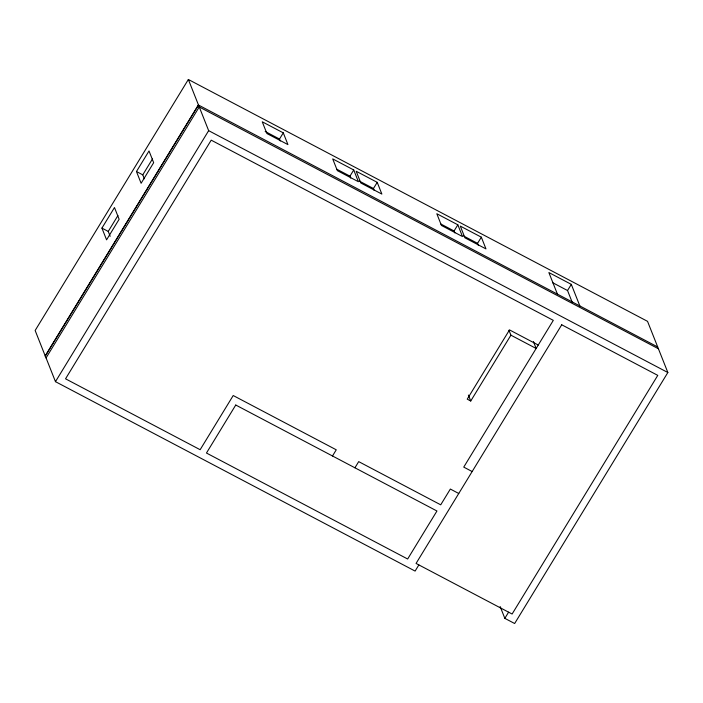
<?xml version="1.0" encoding="UTF-8"?>
<svg xmlns="http://www.w3.org/2000/svg" width="703" height="703" viewBox="0 0 703 703"><rect width="100%" height="100%" fill="white"/><g stroke="black" fill="none" stroke-linecap="round" stroke-linejoin="round"><path stroke-width="1.05" d="M500.167 606.557L504.833 618.35L514.649 623.517L667.85 372.52L647.533 321.341L188.351 79.483L35.15 330.48L46.029 357.959L199.257 106.918M101.926 228.106L114.484 207.534L119.132 219.274L106.575 239.846L101.926 228.106L108.236 231.428L110.178 236.322M136.461 171.532L149.018 150.96L153.667 162.701L141.11 183.272L136.461 171.532L142.771 174.854L144.317 178.764M108.236 231.428L117.946 215.531M142.771 174.854L152.472 158.957M45.177 355.973L198.378 104.975L657.674 346.957M45.291 356.096L198.536 104.975M418.865 564.913L415.104 571.082L55.467 381.659L208.659 130.661L188.351 79.483M280.286 140.987L279.513 139.036L283.283 132.858L262.245 121.786L266.894 133.526L287.931 144.598L283.283 132.858M350.744 178.096L349.971 176.145L353.732 169.968L332.704 158.896L337.352 170.636L358.381 181.708L353.732 169.968M374.224 190.469L373.451 188.509L377.221 182.341L356.193 171.26L360.832 183L381.87 194.081L377.221 182.341M454.85 232.93L454.076 230.979L457.838 224.802L436.809 213.73L441.458 225.47L462.486 236.542L457.838 224.802M332.493 455.983L336.262 449.806L233.211 395.534L200.144 449.709L65.537 378.812L211.208 140.161L553.314 320.357L463.743 467.108L472.152 471.537M478.33 245.303L477.557 243.343L481.327 237.175L460.298 226.094L464.947 237.834L485.975 248.915L481.327 237.175M354.927 467.794L358.697 461.625L440.719 504.824L450.351 489.051L458.76 493.488M538.252 345.041L509.508 329.9L467.231 399.163L470.738 401.009L510.914 335.182L508.963 330.234M572.207 302.316L567.541 290.532L571.302 284.355L548.867 272.544L557.426 294.153M504.833 618.35L508.603 612.172M552.584 282.65L567.541 290.532M265.172 131.479L279.513 139.036M336.588 169.098L349.971 176.145M359.11 180.961L373.451 188.509M440.693 223.923L454.076 230.979M463.215 235.795L477.557 243.343M199.23 106.961L658.447 348.776M208.659 130.661L667.85 372.52M510.914 335.182L536.152 348.468L533.41 341.544M571.302 284.355L579.861 305.972M468.383 395.077L470.738 401.009M46.064 357.915L55.467 381.659M235.751 405.025L206.454 453.031L407.652 559.008L436.95 511.002L235.751 405.025M561.732 324.786L416.062 563.437L512.109 614.027L657.771 375.376L561.732 324.786"/></g></svg>
